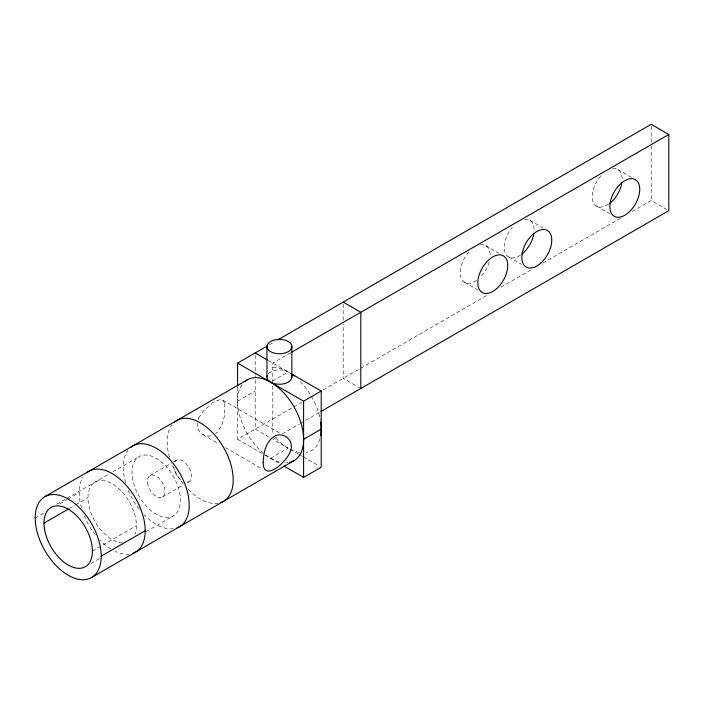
<?xml version="1.0" encoding="UTF-8"?>
<svg xmlns="http://www.w3.org/2000/svg" width="704" height="704" viewBox="0 0 704 704"><rect width="100%" height="100%" fill="white"/><g stroke="black" fill="none" stroke-linecap="round" stroke-linejoin="round"><path stroke-width="0.53" stroke-dasharray="3.52 2.64" d="M224.638 415.474L221.593 425.779L216.999 432.52M198.66 417.921L203.438 410.828L211.446 403.85M269.394 344.731L275.07 341.458M290.778 352.713L272.8 363.088L272.8 381.63M56.707 504.222L66.07 498.819M67.003 498.274L109.129 473.95M112.878 471.794L139.084 456.658M35.2 518.047L44.563 512.644M59.541 503.994L67.03 499.673M67.962 499.136L79.2 492.642M237.6 401.192L255.2 391.037M272.457 381.075L288.2 371.976M69.274 508.534L74.897 505.296M75.83 504.75L88 497.728M149.978 475.517L172.603 462.449M173.545 461.912L176.378 460.275M237.6 387.042L237.6 439.296L293.049 407.29M293.999 406.736L301.567 402.371M323.33 389.805L487.696 294.906M501.002 287.223L532.374 269.113M542.828 263.076L620.778 218.073M632.192 211.49L651.2 200.508L666.943 209.598M162.422 497.077L183.163 485.1M186.938 482.918L188.822 481.835M273.75 438.75L276.584 437.114M282.26 433.84L299.297 424.002M300.238 423.456L320.109 411.981M92.4 551.074L136.4 525.668M270.6 458.348L288.2 448.193L272.8 439.296M90.93 563.499L99.352 558.633M146.159 531.608L173.316 515.935M216.999 400.638L220.29 399.661L222.693 400.074L280.914 433.69M197.463 422.884A18.682 13.737 -38 0 0 198.669 430.461C201.106 434.826 206.642 437.078 211.446 435.723A18.128 13.851 -86.3 0 0 212.898 435.151M617.778 169.488L631.673 177.505M596.622 206.131L609.594 213.62M529.778 220.29L542.749 227.779M508.622 256.934L521.594 264.422M485.778 245.696L498.749 253.185M464.622 282.339L477.594 289.828M360.8 388.494L343.2 378.33L343.2 323.893M268.171 360.413L290.083 373.067M269.095 437.158L255.2 429.141L255.2 375.795M290.083 449.284L298.575 454.177M299.517 454.722L302.342 456.359M303.283 456.905L319.317 466.154M237.6 439.296L264 454.538M264.942 455.083L279.083 463.25M202.787 434.57L218.75 443.793M225.324 447.586L261.95 468.732M222.693 400.074L224.638 402.926M651.2 126.474L651.2 144.989M651.2 146.071L651.2 200.508M343.2 304.295L343.2 322.81M272.8 385.977L272.8 434.896M255.2 355.106L255.2 374.704M480.427 244.816A21.155 12.214 -60 0 1 490.098 256.969M489.218 261.958A21.155 12.214 -60 0 1 480.427 277.182M476.546 280.447A21.155 12.214 -60 0 1 460.742 276.795A21.155 12.214 -60 0 1 468.987 251.891M268.479 373.622A12.443 7.181 0 0 1 279.4 369.873A12.443 7.181 0 0 1 290.321 373.622M319.924 438.891A46.666 26.946 60 0 1 306.258 452.408M299.341 452.382A46.666 26.946 60 0 1 275.66 438.09M272.8 367.497A46.666 26.946 60 0 1 291.166 373.85M300.344 381.665A46.666 26.946 60 0 1 320.329 419.91M612.709 168.564A21.155 12.214 -60 0 1 622.098 180.761M608.546 204.239A21.155 12.214 -60 0 1 592.645 200.209A21.155 12.214 -60 0 1 601.691 174.926M287.707 462.713A46.666 26.946 60 0 1 285.754 462.845M279.682 462.123A46.666 26.946 60 0 1 244.376 428.234A46.666 26.946 60 0 1 242.378 384.199M218.258 503.21A46.666 26.946 60 0 1 188.056 489.306M183.278 483.842A46.666 26.946 60 0 1 172.577 465.793M169.514 457.204A46.666 26.946 60 0 1 171.978 424.846M173.307 528.757A46.666 26.946 60 0 1 144.056 514.712M139.278 509.247A46.666 26.946 60 0 1 127.864 489.474M125.514 482.61A46.666 26.946 60 0 1 127.978 450.243M129.307 554.162A46.666 26.946 60 0 1 115.166 551.364M110.713 548.909A46.666 26.946 60 0 1 100.056 540.118M95.278 534.644A46.666 26.946 60 0 1 83.864 514.879M81.514 508.006A46.666 26.946 60 0 1 82.887 477.277M122.593 542.934A34.223 19.756 60 0 1 88.396 502.99A34.223 19.756 60 0 1 114.171 484.986A34.223 19.756 60 0 1 134.983 534.283M224.356 403.568A18.682 5.57 -77.2 0 1 224.11 415.686M211.561 403.471A18.128 5.271 -42.6 0 1 217.281 400.242M198.29 419.61A18.682 13.737 -38 0 1 198.968 417.965M216.946 432.406A18.128 13.851 -86.3 0 1 215.679 433.506M174.786 461.877A12.443 7.19 60 0 1 189.13 468.002A12.443 7.19 60 0 1 185.838 482.372M180.998 480.119A12.443 7.19 60 0 1 173.835 466.91M524.709 219.375A21.155 12.214 -60 0 1 534.098 231.563M520.546 255.042A21.155 12.214 -60 0 1 504.838 251.742A21.155 12.214 -60 0 1 512.327 227.234M147.514 482.882A12.443 7.19 60 0 0 161.744 497.385A12.443 7.19 60 0 0 159.342 478.623A12.443 7.19 60 0 0 147.514 482.882M132.299 476.907A34.223 19.756 60 0 0 171.45 516.798A34.223 19.756 60 0 0 164.842 465.186A34.223 19.756 60 0 0 132.299 476.907"/><path stroke-width="1.06" d="M237.6 385.95L237.6 363.088L267.502 345.822M277.913 339.821L651.2 124.3L668.8 134.464L668.8 210.672L321.059 411.435M291.729 352.167L668.8 134.464M44.862 496.681L247.262 379.834M44 523.134L68.341 509.08M237.6 363.088L303.6 401.192L321.2 391.037L321.2 467.245L303.6 477.409L283.8 465.978M101.2 556.151L145.2 530.754M303.6 439.296L321.2 429.141M91.538 577.518L293.938 460.662M343.2 302.122L360.8 312.286L360.8 388.494M255.2 352.924L267.238 359.885M291.025 373.613L321.2 391.037M303.6 401.192L303.6 477.409M291.843 346.579L291.843 377.062M266.957 346.579L266.957 377.062M291.342 375.038A12.443 7.181 0 0 1 279.84 384.243A12.443 7.181 0 0 1 267.238 375.531M244.983 381.436A46.666 26.946 60 0 1 294.721 408.17A46.666 26.946 60 0 1 289.59 462.37M621.914 182.459A21.155 12.214 -60 0 1 609.919 203.218M291.166 373.85A46.666 26.946 60 0 1 294.202 376.086M320.646 421.89A46.666 26.946 60 0 1 320.646 435.75M174.583 422.083A46.666 26.946 60 0 1 223.538 447.418A46.666 26.946 60 0 1 221.003 502.48M130.583 447.489A46.666 26.946 60 0 1 179.538 472.824A46.666 26.946 60 0 1 177.003 527.886M86.583 472.886A46.666 26.946 60 0 1 135.538 498.23A46.666 26.946 60 0 1 133.003 553.291M533.914 233.262A21.155 12.214 -60 0 1 521.919 254.03M263.12 462.264C263.208 485.285 292.626 457.019 291.271 446.82C292.09 438.266 281.723 431.816 274.402 436.269C265.769 441.619 263.604 452.83 263.12 462.264M496.672 288.631A21.155 12.214 -60 0 0 503.378 255.86A21.155 12.214 -60 0 0 478.35 278.054A21.155 12.214 -60 0 0 496.672 288.631M272.422 352.528A12.443 7.181 0 0 0 291.817 347.09A12.443 7.181 0 0 0 273.962 340.111A12.443 7.181 0 0 0 272.422 352.528M628.672 212.423A21.155 12.214 -60 0 0 635.378 179.643A21.155 12.214 -60 0 0 610.35 201.837A21.155 12.214 -60 0 0 628.672 212.423M35.614 524.295A46.666 26.946 60 0 0 89.003 578.697A46.666 26.946 60 0 0 79.983 508.314A46.666 26.946 60 0 0 35.614 524.295M44.299 527.71A34.223 19.756 60 0 0 83.45 567.6A34.223 19.756 60 0 0 76.842 515.988A34.223 19.756 60 0 0 44.299 527.71M540.672 263.226A21.155 12.214 -60 0 0 547.378 230.454A21.155 12.214 -60 0 0 522.35 252.648A21.155 12.214 -60 0 0 540.672 263.226"/></g></svg>
